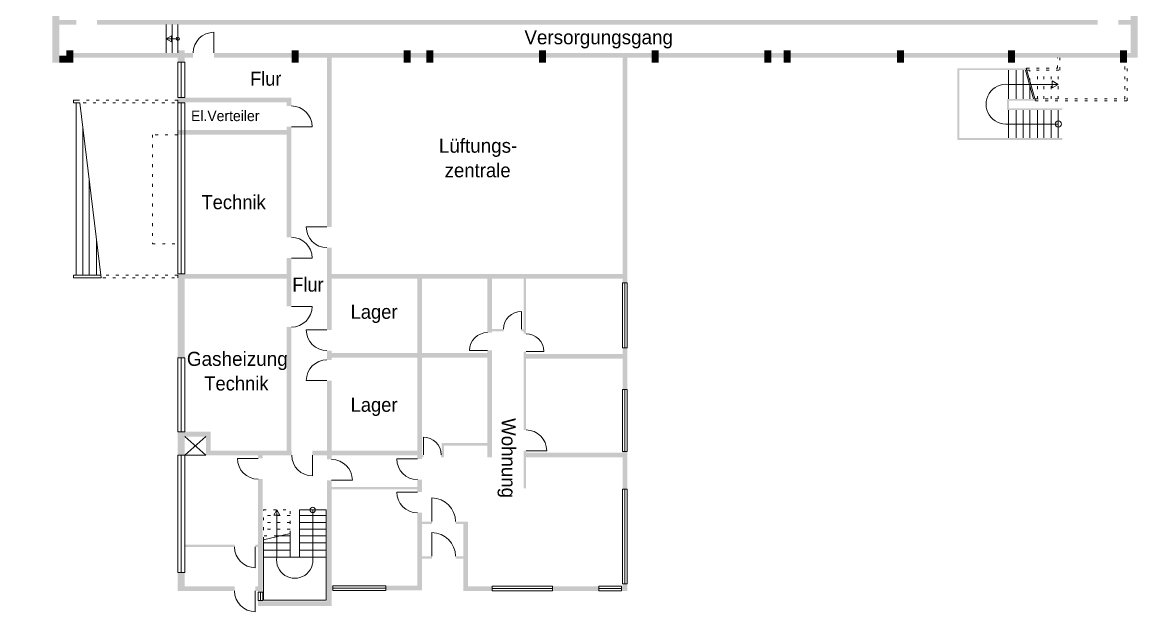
# Model space of a CAD drawing. Header units: inches. Extents: x 45390 to 104510, y 56035 to 129440.
# Drawn here: x 45390 to 93020, y 56035 to 81198 of the extents above; entities that cross this region are included whole.
import ezdxf

# ---------------------------------------------------------------- set-up
doc = ezdxf.new("R2010")
doc.units = ezdxf.units.IN
doc.header["$LTSCALE"] = 300
doc.header["$MEASUREMENT"] = 0
for name, pattern in [('Punktlinie', [1.4, 0.4, -1]), ('Standardmuster', [0]), ('Volllinie', [0])]:
    doc.linetypes.add(name, pattern=pattern)
doc.layers.add('Grundebene', color=7, linetype='Continuous')
doc.styles.add('ARIAL', font='arial.ttf', dxfattribs={"height": 0.2})

# ---------------------------------------------------------------- blocks, each defined once
blk = doc.blocks.new('win-CF')
at = {"layer": 'Grundebene', "color": 18, "linetype": 'Standardmuster', "lineweight": 13, "true_color": 0x000000}
for p, q in [((52330, 62716), (52030, 62716)), ((52030, 57701), (52030, 62716)), ((52180, 57701), (52180, 62716)), ((52330, 57701), (52330, 62716)), ((52030, 57701), (52330, 57701))]:
    blk.add_line(p, q, dxfattribs=at)
blk = doc.blocks.new('win-DA')
at = {"layer": 'Grundebene', "color": 18, "linetype": 'Standardmuster', "lineweight": 13, "true_color": 0x000000}
for p, q in [((52030, 66868), (52330, 66868)), ((52030, 63714), (52030, 66868)), ((52180, 63714), (52180, 66868)), ((52330, 63714), (52330, 66868)), ((52330, 63714), (52030, 63714))]:
    blk.add_line(p, q, dxfattribs=at)
blk = doc.blocks.new('win-E5')
at = {"layer": 'Grundebene', "color": 18, "linetype": 'Standardmuster', "lineweight": 13, "true_color": 0x000000}
for p, q in [((52030, 77761), (52330, 77761)), ((52030, 70459), (52030, 77761)), ((52180, 70459), (52180, 77761)), ((52330, 70459), (52330, 77761)), ((52330, 70459), (52030, 70459))]:
    blk.add_line(p, q, dxfattribs=at)
blk = doc.blocks.new('win-F0')
at = {"layer": 'Grundebene', "color": 18, "linetype": 'Standardmuster', "lineweight": 13, "true_color": 0x000000}
for p, q in [((52030, 79499), (52330, 79499)), ((52030, 77986), (52030, 79499)), ((52180, 77986), (52180, 79499)), ((52330, 77986), (52330, 79499)), ((52330, 77986), (52030, 77986))]:
    blk.add_line(p, q, dxfattribs=at)
blk = doc.blocks.new('win-409')
at = {"layer": 'Grundebene', "color": 18, "linetype": 'Standardmuster', "lineweight": 13, "true_color": 0x000000}
for p, q in [((71223, 61260), (71023, 61260)), ((71023, 57222), (71023, 61260)), ((71123, 57222), (71123, 61260)), ((71223, 57222), (71223, 61260)), ((71023, 57222), (71223, 57222))]:
    blk.add_line(p, q, dxfattribs=at)
blk = doc.blocks.new('win-414')
at = {"layer": 'Grundebene', "color": 18, "linetype": 'Standardmuster', "lineweight": 13, "true_color": 0x000000}
for p, q in [((71223, 65515), (71023, 65515)), ((71023, 62880), (71023, 65515)), ((71123, 62880), (71123, 65515)), ((71223, 62880), (71223, 65515)), ((71023, 62880), (71223, 62880))]:
    blk.add_line(p, q, dxfattribs=at)
blk = doc.blocks.new('win-41F')
at = {"layer": 'Grundebene', "color": 18, "linetype": 'Standardmuster', "lineweight": 13, "true_color": 0x000000}
for p, q in [((71223, 70080), (71023, 70080)), ((71023, 67296), (71023, 70080)), ((71123, 67296), (71123, 70080)), ((71223, 67296), (71223, 70080)), ((71023, 67296), (71223, 67296))]:
    blk.add_line(p, q, dxfattribs=at)
blk = doc.blocks.new('win-44C')
at = {"layer": 'Grundebene', "color": 18, "linetype": 'Standardmuster', "lineweight": 13, "true_color": 0x000000}
for p, q in [((55660, 56867), (55460, 56867)), ((55460, 56867), (55460, 56518)), ((55560, 56867), (55560, 56518)), ((55660, 56867), (55660, 56518)), ((55460, 56518), (55660, 56518))]:
    blk.add_line(p, q, dxfattribs=at)
blk = doc.blocks.new('win-497')
at = {"layer": 'Grundebene', "color": 18, "linetype": 'Standardmuster', "lineweight": 13, "true_color": 0x000000}
for p, q in [((70014, 56920), (70014, 57120)), ((70971, 57120), (70014, 57120)), ((70971, 57020), (70014, 57020)), ((70971, 56920), (70014, 56920)), ((70971, 57120), (70971, 56920))]:
    blk.add_line(p, q, dxfattribs=at)
blk = doc.blocks.new('win-513')
at = {"layer": 'Grundebene', "color": 18, "linetype": 'Standardmuster', "lineweight": 13, "true_color": 0x000000}
for p, q in [((58653, 56940), (58653, 57140)), ((60912, 57140), (58653, 57140)), ((60912, 57040), (58653, 57040)), ((60912, 56940), (58653, 56940)), ((60912, 57140), (60912, 56940))]:
    blk.add_line(p, q, dxfattribs=at)
blk = doc.blocks.new('win-51E')
at = {"layer": 'Grundebene', "color": 18, "linetype": 'Standardmuster', "lineweight": 13, "true_color": 0x000000}
for p, q in [((65455, 56920), (65455, 57120)), ((65455, 57120), (68030, 57120)), ((65455, 57020), (68030, 57020)), ((65455, 56920), (68030, 56920)), ((68030, 57120), (68030, 56920))]:
    blk.add_line(p, q, dxfattribs=at)
blk = doc.blocks.new('door-529')
at = {"layer": 'Grundebene', "color": 18, "linetype": 'Standardmuster', "lineweight": 13, "true_color": 0x000000}
blk.add_line((55338, 56920), (55338, 56035), dxfattribs=at)
blk.add_arc((55338, 56920), 885, 180, 270, dxfattribs=at)
blk = doc.blocks.new('door-531')
at = {"layer": 'Grundebene', "color": 18, "linetype": 'Standardmuster', "lineweight": 13, "true_color": 0x000000}
blk.add_line((55460, 62579), (54575, 62579), dxfattribs=at)
blk.add_arc((55460, 62579), 885, 180, 270, dxfattribs=at)
blk = doc.blocks.new('door-539')
at = {"layer": 'Grundebene', "color": 18, "linetype": 'Standardmuster', "lineweight": 13, "true_color": 0x000000}
blk.add_line((57780, 62716), (57780, 61831), dxfattribs=at)
blk.add_arc((57780, 62716), 885, 180, 270, dxfattribs=at)
blk = doc.blocks.new('door-54A')
at = {"layer": 'Grundebene', "color": 18, "linetype": 'Standardmuster', "lineweight": 13, "true_color": 0x000000}
blk.add_line((58600, 61648), (59485, 61648), dxfattribs=at)
blk.add_arc((58600, 61648), 885, 0, 90, dxfattribs=at)
blk = doc.blocks.new('door-55B')
at = {"layer": 'Grundebene', "color": 18, "linetype": 'Standardmuster', "lineweight": 13, "true_color": 0x000000}
blk.add_line((55338, 58797), (55338, 57912), dxfattribs=at)
blk.add_arc((55338, 58797), 885, 180, 270, dxfattribs=at)
blk = doc.blocks.new('door-563')
at = {"layer": 'Grundebene', "color": 18, "linetype": 'Standardmuster', "lineweight": 13, "true_color": 0x000000}
blk.add_line((62265, 61143), (61380, 61143), dxfattribs=at)
blk.add_arc((62265, 61143), 885, 180, 270, dxfattribs=at)
blk = doc.blocks.new('door-56B')
at = {"layer": 'Grundebene', "color": 18, "linetype": 'Standardmuster', "lineweight": 13, "true_color": 0x000000}
blk.add_line((62265, 62557), (61380, 62557), dxfattribs=at)
blk.add_arc((62265, 62557), 885, 180, 270, dxfattribs=at)
blk = doc.blocks.new('door-573')
at = {"layer": 'Grundebene', "color": 18, "linetype": 'Standardmuster', "lineweight": 13, "true_color": 0x000000}
blk.add_line((62879, 58400), (62879, 59410), dxfattribs=at)
blk.add_arc((62879, 58400), 1010, 0, 90, dxfattribs=at)
blk = doc.blocks.new('door-57B')
at = {"layer": 'Grundebene', "color": 18, "linetype": 'Standardmuster', "lineweight": 13, "true_color": 0x000000}
blk.add_line((62879, 59880), (62879, 60890), dxfattribs=at)
blk.add_arc((62879, 59880), 1010, 0, 90, dxfattribs=at)
blk = doc.blocks.new('door-583')
at = {"layer": 'Grundebene', "color": 18, "linetype": 'Standardmuster', "lineweight": 13, "true_color": 0x000000}
blk.add_line((62515, 62730), (62515, 63490), dxfattribs=at)
blk.add_arc((62515, 62730), 760, 0, 90, dxfattribs=at)
blk = doc.blocks.new('door-58B')
at = {"layer": 'Grundebene', "color": 18, "linetype": 'Standardmuster', "lineweight": 13, "true_color": 0x000000}
blk.add_line((66900, 62908), (67785, 62908), dxfattribs=at)
blk.add_arc((66900, 62908), 885, 0, 90, dxfattribs=at)
blk = doc.blocks.new('door-593')
at = {"layer": 'Grundebene', "color": 18, "linetype": 'Standardmuster', "lineweight": 13, "true_color": 0x000000}
blk.add_line((58400, 65902), (57515, 65902), dxfattribs=at)
blk.add_arc((58400, 65902), 885, 90, 180, dxfattribs=at)
blk = doc.blocks.new('door-59B')
at = {"layer": 'Grundebene', "color": 18, "linetype": 'Standardmuster', "lineweight": 13, "true_color": 0x000000}
blk.add_line((58400, 68067), (57515, 68067), dxfattribs=at)
blk.add_arc((58400, 68067), 885, 180, 270, dxfattribs=at)
blk = doc.blocks.new('door-5A3')
at = {"layer": 'Grundebene', "color": 18, "linetype": 'Standardmuster', "lineweight": 13, "true_color": 0x000000}
blk.add_line((56880, 69070), (57765, 69070), dxfattribs=at)
blk.add_arc((56880, 69070), 885, 270, 0, dxfattribs=at)
blk = doc.blocks.new('door-5AB')
at = {"layer": 'Grundebene', "color": 18, "linetype": 'Standardmuster', "lineweight": 13, "true_color": 0x000000}
blk.add_line((65250, 67190), (64490, 67190), dxfattribs=at)
blk.add_arc((65250, 67190), 760, 90, 180, dxfattribs=at)
blk = doc.blocks.new('door-5B3')
at = {"layer": 'Grundebene', "color": 18, "linetype": 'Standardmuster', "lineweight": 13, "true_color": 0x000000}
blk.add_line((66900, 67141), (67660, 67141), dxfattribs=at)
blk.add_arc((66900, 67141), 760, 0, 90, dxfattribs=at)
blk = doc.blocks.new('door-5BB')
at = {"layer": 'Grundebene', "color": 18, "linetype": 'Standardmuster', "lineweight": 13, "true_color": 0x000000}
blk.add_line((58400, 72463), (57515, 72463), dxfattribs=at)
blk.add_arc((58400, 72463), 885, 180, 270, dxfattribs=at)
blk = doc.blocks.new('door-5C3')
at = {"layer": 'Grundebene', "color": 18, "linetype": 'Standardmuster', "lineweight": 13, "true_color": 0x000000}
blk.add_line((53570, 79888), (53570, 80773), dxfattribs=at)
blk.add_arc((53570, 79888), 885, 90, 180, dxfattribs=at)
blk = doc.blocks.new('door-5DD')
at = {"layer": 'Grundebene', "color": 18, "linetype": 'Standardmuster', "lineweight": 13, "true_color": 0x000000}
blk.add_line((56880, 76742), (57765, 76742), dxfattribs=at)
blk.add_arc((56880, 76742), 885, 0, 90, dxfattribs=at)
blk = doc.blocks.new('door-5E5')
at = {"layer": 'Grundebene', "color": 18, "linetype": 'Standardmuster', "lineweight": 13, "true_color": 0x000000}
blk.add_line((66700, 68098), (66700, 68858), dxfattribs=at)
blk.add_arc((66700, 68098), 760, 90, 180, dxfattribs=at)

msp = doc.modelspace()

# ---------------------------------------------------------------- hatches: boundary and pattern name
at = {"layer": 'Grundebene', "true_color": 0x000000, "transparency": 33554687}
for points in [[(48400, 127480), (48400, 124610), (45690, 124610), (45690, 122520), (46970, 122520), (46970, 79480), (46670, 79480), (46670, 122220), (45390, 122220), (45390, 124910), (48100, 124910), (48100, 127480)], [(46970, 79780), (47270, 79780), (47270, 79480), (46970, 79480)], [(47270, 79480), (47270, 80000), (47570, 80000), (47570, 79480)], [(56890, 79480), (56890, 80000), (57190, 80000), (57190, 79480)], [(61680, 79480), (61680, 80000), (61980, 80000), (61980, 79480)], [(62640, 79480), (62640, 80000), (62940, 80000), (62940, 79480)], [(67450, 79480), (67450, 80000), (67750, 80000), (67750, 79480)], [(72270, 79480), (72270, 80000), (72570, 80000), (72570, 79480)], [(77070, 79480), (77070, 80000), (77370, 80000), (77370, 79480)], [(77900, 79480), (77900, 80000), (78200, 80000), (78200, 79480)], [(82740, 79480), (82740, 80000), (83040, 80000), (83040, 79480)], [(87480, 79480), (87480, 80000), (87780, 80000), (87780, 79480)], [(92270, 79480), (92270, 80000), (92570, 80000), (92570, 79480)], [(85320, 79240), (88278, 79240), (88278, 79160), (85400, 79160), (85400, 76260), (89800, 76260), (89800, 76180), (85320, 76180)], [(52330, 77986), (56880, 77986), (56880, 77786), (52330, 77786)], [(88656, 77930), (88656, 77850), (87520, 77850), (87520, 77530), (89800, 77530), (89800, 77450), (87440, 77450), (87440, 77930)], [(52030, 76598), (56880, 76598), (56880, 76398), (52030, 76398)], [(58400, 70259), (58400, 70459), (71023, 70459), (71023, 70259)], [(62265, 66881), (58600, 66881), (58600, 67081), (62265, 67081)], [(62465, 67081), (65450, 67081), (65450, 62630), (65250, 62630), (65250, 66881), (62465, 66881)], [(71023, 66837), (66900, 66837), (66900, 67037), (71023, 67037)], [(71023, 62630), (66900, 62630), (66900, 62830), (71023, 62830)], [(58600, 61354), (62265, 61354), (62265, 61254), (58600, 61254)]]:
    msp.add_hatch(color=18, dxfattribs=at).paths.add_polyline_path(points, flags=0)
h = msp.add_hatch(color=18, dxfattribs=at)
h.paths.add_polyline_path([(92720, 110040), (92590, 110040), (92590, 110340), (93020, 110340), (93020, 89623), (92720, 89623)], flags=0)
h.paths.add_polyline_path([(93020, 79888), (93020, 87393), (92720, 87393), (92720, 79888)], flags=0)
h = msp.add_hatch(color=18, dxfattribs=at)
h.paths.add_polyline_path([(91304, 81298), (48579, 81298), (48579, 81098), (91304, 81098)], flags=0)
h.paths.add_polyline_path([(92720, 81298), (92189, 81298), (92189, 81098), (92720, 81098)], flags=0)
h.paths.add_polyline_path([(47694, 81298), (47694, 81098), (46970, 81098), (46970, 81298)], flags=0)
h = msp.add_hatch(color=18, dxfattribs=at)
h.paths.add_polyline_path([(53570, 79888), (53570, 79688), (93020, 79688), (93020, 79888)], flags=0)
h.paths.add_polyline_path([(47570, 79888), (52685, 79888), (52685, 79688), (47570, 79688)], flags=0)
h = msp.add_hatch(color=18, dxfattribs=at)
h.paths.add_polyline_path([(52330, 62716), (52330, 63714), (52030, 63714), (52030, 62716)], flags=0)
h.paths.add_polyline_path([(52330, 79499), (52030, 79499), (52030, 80000), (52330, 80000)], flags=0)
h.paths.add_polyline_path([(52030, 77986), (52330, 77986), (52330, 77761), (52030, 77761)], flags=0)
h.paths.add_polyline_path([(52330, 66868), (52330, 70459), (52030, 70459), (52030, 66868)], flags=0)
h.paths.add_polyline_path([(52030, 56920), (52330, 56920), (52330, 57701), (52030, 57701)], flags=0)
h = msp.add_hatch(color=18, dxfattribs=at)
h.paths.add_polyline_path([(58400, 66787), (58600, 66787), (58600, 67182), (58400, 67182)], flags=0)
h.paths.add_polyline_path([(58400, 68067), (58400, 71578), (58600, 71578), (58600, 68067)], flags=0)
h.paths.add_polyline_path([(58600, 79688), (58400, 79688), (58400, 72463), (58600, 72463)], flags=0)
h.paths.add_polyline_path([(58400, 65902), (58400, 62916), (58600, 62916), (58600, 65902)], flags=0)
h = msp.add_hatch(color=18, dxfattribs=at)
h.paths.add_polyline_path([(71023, 56920), (71223, 56920), (71223, 57222), (71023, 57222)], flags=0)
h.paths.add_polyline_path([(71023, 70080), (71223, 70080), (71223, 79688), (71023, 79688)], flags=0)
h.paths.add_polyline_path([(71223, 67296), (71023, 67296), (71023, 65515), (71223, 65515)], flags=0)
h.paths.add_polyline_path([(71023, 61260), (71023, 62880), (71223, 62880), (71223, 61260)], flags=0)
h = msp.add_hatch(color=18, dxfattribs=at)
h.paths.add_polyline_path([(56680, 76742), (56680, 72020), (56880, 72020), (56880, 76742)], flags=0)
h.paths.add_polyline_path([(56880, 77786), (56880, 77627), (56680, 77627), (56680, 77786)], flags=0)
h.paths.add_polyline_path([(56880, 71135), (56680, 71135), (56680, 70259), (56880, 70259)], flags=0)
h = msp.add_hatch(color=18, dxfattribs=at)
h.paths.add_polyline_path([(53430, 63714), (53430, 62916), (56680, 62916), (56680, 68185), (56880, 68185), (56880, 62716), (53230, 62716), (53230, 63514), (52330, 63514), (52330, 63714)], flags=0)
h.paths.add_polyline_path([(56680, 70259), (56680, 69070), (56880, 69070), (56880, 70459), (52330, 70459), (52330, 70259)], flags=0)
h = msp.add_hatch(color=18, dxfattribs=at)
h.paths.add_polyline_path([(62265, 70259), (62465, 70259), (62465, 62716), (57780, 62716), (57780, 62916), (62265, 62916)], flags=0)
h.paths.add_polyline_path([(56880, 62716), (56895, 62716), (56895, 62916), (56880, 62916)], flags=0)
h = msp.add_hatch(color=18, dxfattribs=at)
h.paths.add_polyline_path([(65250, 67950), (65450, 67950), (65450, 70259), (65250, 70259)], flags=0)
h.paths.add_polyline_path([(65450, 67081), (65450, 67190), (65250, 67190), (65250, 67081)], flags=0)
h = msp.add_hatch(color=18, dxfattribs=at)
h.paths.add_polyline_path([(66800, 68098), (66800, 70259), (66900, 70259), (66900, 67998), (66700, 67998), (66700, 68098)], flags=0)
h.paths.add_polyline_path([(65450, 68098), (65940, 68098), (65940, 67998), (65450, 67998)], flags=0)
h = msp.add_hatch(color=18, dxfattribs=at)
h.paths.add_polyline_path([(66800, 62908), (66800, 61300), (66900, 61300), (66900, 62908)], flags=0)
h.paths.add_polyline_path([(66900, 67998), (66900, 67901), (66800, 67901), (66800, 67998)], flags=0)
h.paths.add_polyline_path([(66800, 63793), (66900, 63793), (66900, 67141), (66800, 67141)], flags=0)
h = msp.add_hatch(color=18, dxfattribs=at)
h.paths.add_polyline_path([(63300, 62730), (63300, 63230), (65250, 63230), (65250, 63130), (63400, 63130), (63400, 62630), (63275, 62630), (63275, 62730)], flags=0)
h.paths.add_polyline_path([(62465, 62630), (62515, 62630), (62515, 62730), (62465, 62730)], flags=0)
h = msp.add_hatch(color=18, dxfattribs=at)
h.paths.add_polyline_path([(55460, 62579), (55660, 62579), (55660, 62716), (55460, 62716)], flags=0)
h.paths.add_polyline_path([(55460, 57120), (55460, 61694), (55660, 61694), (55660, 57120)], flags=0)
h = msp.add_hatch(color=18, dxfattribs=at)
h.paths.add_polyline_path([(58400, 61648), (58400, 61600), (58600, 61600), (58600, 61648)], flags=0)
h.paths.add_polyline_path([(58600, 62716), (58600, 62533), (58400, 62533), (58400, 62716)], flags=0)
h = msp.add_hatch(color=18, dxfattribs=at)
h.paths.add_polyline_path([(62265, 62557), (62465, 62557), (62465, 62716), (62265, 62716)], flags=0)
h.paths.add_polyline_path([(62265, 61143), (62265, 61672), (62465, 61672), (62465, 61143)], flags=0)
h.paths.add_polyline_path([(62265, 60258), (62465, 60258), (62465, 56940), (60912, 56940), (60912, 57140), (62265, 57140)], flags=0)
h.paths.add_polyline_path([(58653, 56940), (58600, 56940), (58600, 57140), (58653, 57140)], flags=0)
h = msp.add_hatch(color=18, dxfattribs=at)
h.paths.add_polyline_path([(54453, 56920), (52330, 56920), (52330, 57120), (54453, 57120)], flags=0)
h.paths.add_polyline_path([(55660, 57120), (55338, 57120), (55338, 56920), (55460, 56920), (55460, 56867), (55660, 56867)], flags=0)
h.paths.add_polyline_path([(55660, 56518), (55460, 56518), (55460, 56280), (58600, 56280), (58600, 61600), (58400, 61600), (58400, 56480), (55660, 56480)], flags=0)
h = msp.add_hatch(color=18, dxfattribs=at)
h.paths.add_polyline_path([(62879, 59780), (62879, 59880), (62465, 59880), (62465, 59780)], flags=0)
h.paths.add_polyline_path([(64220, 59880), (63889, 59880), (63889, 59780), (64220, 59780)], flags=0)
h = msp.add_hatch(color=18, dxfattribs=at)
h.paths.add_polyline_path([(64220, 59880), (64420, 59880), (64420, 57120), (65455, 57120), (65455, 56920), (64220, 56920)], flags=0)
h.paths.add_polyline_path([(70014, 56920), (68030, 56920), (68030, 57120), (70014, 57120)], flags=0)
h.paths.add_polyline_path([(70971, 56920), (70971, 57120), (71023, 57120), (71023, 56920)], flags=0)
h = msp.add_hatch(color=18, dxfattribs=at)
h.paths.add_polyline_path([(55338, 58897), (55338, 58797), (55460, 58797), (55460, 58897)], flags=0)
h.paths.add_polyline_path([(52330, 58797), (54453, 58797), (54453, 58897), (52330, 58897)], flags=0)
h = msp.add_hatch(color=18, dxfattribs=at)
h.paths.add_polyline_path([(62879, 58300), (62879, 58400), (62465, 58400), (62465, 58300)], flags=0)
h.paths.add_polyline_path([(64220, 58400), (63889, 58400), (63889, 58300), (64220, 58300)], flags=0)

# ---------------------------------------------------------------- linework, layer by layer
at = {"layer": 'Grundebene', "color": 18, "linetype": 'Volllinie', "lineweight": 9, "true_color": 0x000000}
for p, q in [((51538, 79888), (51538, 81098)), ((51784, 79888), (51784, 81098)), ((52030, 79888), (52030, 81098)), ((51759, 80621), (51538, 80493)), ((51759, 80365), (51759, 80621)), ((52030, 80493), (51538, 80493)), ((51538, 80493), (51759, 80365))]:
    msp.add_line(p, q, dxfattribs=at)
at = {"layer": 'Grundebene', "color": 18, "linetype": 'Punktlinie', "lineweight": 13, "true_color": 0x000000}
for p, q in [((89600, 79240), (89600, 79688)), ((89700, 79160), (89700, 79688)), ((88278, 79240), (89600, 79240)), ((88278, 79160), (89700, 79160)), ((88416, 78682), (88408, 79160)), ((88742, 77930), (88742, 79160)), ((89017, 77930), (89017, 79160)), ((89325, 77930), (89325, 79160)), ((89631, 77930), (89631, 79160)), ((92470, 77930), (92470, 79480)), ((92570, 77850), (92570, 79480)), ((52030, 77874), (47570, 77874)), ((47570, 77761), (52030, 77761)), ((88656, 77930), (92470, 77930)), ((88656, 77850), (92570, 77850)), ((52030, 76398), (50950, 76398)), ((50950, 76398), (50950, 71740)), ((50950, 71740), (52030, 71740)), ((52030, 70402), (47570, 70402)), ((47570, 70290), (52030, 70290)), ((55690, 60380), (56827, 60380)), ((55690, 59098), (55690, 60380)), ((56827, 60145), (55690, 60145)), ((56827, 59370), (56827, 60380)), ((56827, 59849), (55690, 59849)), ((56827, 59554), (55690, 59554)), ((56258, 59269), (55690, 59269))]:
    msp.add_line(p, q, dxfattribs=at)
at = {"layer": 'Grundebene', "color": 18, "linetype": 'Volllinie', "lineweight": 13, "true_color": 0x000000}
for p, q in [((87508, 77930), (87508, 79160)), ((87830, 77930), (87830, 79160)), ((88134, 77930), (88134, 79160)), ((88227, 79160), (88570, 77930)), ((88255, 79240), (88656, 77850)), ((88408, 79157), (88408, 79160)), ((89631, 78545), (89369, 78696)), ((89369, 78696), (89369, 78394)), ((87508, 78545), (89631, 78545)), ((88408, 77930), (88408, 78510)), ((89369, 78394), (89631, 78545)), ((47570, 77874), (47570, 77761)), ((47570, 77874), (47822, 77874)), ((47570, 77761), (47841, 77761)), ((47684, 70402), (47684, 77761)), ((47841, 77761), (48760, 70290)), ((52030, 77761), (52030, 77874)), ((87508, 76260), (87508, 77450)), ((87830, 76260), (87830, 77450)), ((88134, 76260), (88134, 77450)), ((88408, 76260), (88408, 77450)), ((88742, 76260), (88742, 77450)), ((89017, 76260), (89017, 77450)), ((89325, 76260), (89325, 77450)), ((89631, 76260), (89631, 77450)), ((47971, 70402), (47971, 76701)), ((89631, 76855), (87508, 76855)), ((48251, 70402), (48251, 74429)), ((48557, 70402), (48557, 71939)), ((47570, 70402), (47570, 70290)), ((48746, 70402), (47570, 70402)), ((47570, 70290), (48760, 70290)), ((52030, 70290), (52030, 70402)), ((52330, 62716), (53230, 63514)), ((52330, 63514), (53230, 62716)), ((53230, 62716), (52330, 62716)), ((56258, 60380), (56128, 60155)), ((56128, 60155), (56388, 60155)), ((56258, 60380), (56258, 58360)), ((56388, 60155), (56258, 60380)), ((57223, 60380), (58360, 60380)), ((57223, 58360), (57223, 60380)), ((58360, 60145), (57223, 60145)), ((57792, 60380), (57792, 58360)), ((58360, 60380), (58360, 58360)), ((58360, 59849), (57223, 59849)), ((58360, 59554), (57223, 59554)), ((55690, 59098), (56827, 59370)), ((55690, 58360), (55690, 59098)), ((56827, 59269), (56258, 59269)), ((56827, 59370), (56827, 58360)), ((58360, 59269), (57223, 59269)), ((56827, 58968), (55690, 58968)), ((56827, 58656), (55690, 58656)), ((58360, 58968), (57223, 58968)), ((58360, 58656), (57223, 58656)), ((56827, 58360), (55690, 58360)), ((55690, 58360), (58360, 58360)), ((55690, 56520), (55690, 58360)), ((58360, 58360), (57223, 58360)), ((58360, 58360), (58360, 56520)), ((58360, 56520), (55690, 56520))]:
    msp.add_line(p, q, dxfattribs=at)
at = {"layer": 'Grundebene', "color": 18, "linetype": 'Standardmuster', "lineweight": 13, "true_color": 0x000000}
msp.add_line((56880, 71135), (57765, 71135), dxfattribs=at)
at = {"layer": 'Grundebene', "color": 18, "linetype": 'Volllinie', "lineweight": 9, "true_color": 0x000000}
msp.add_circle((52030, 80493), 70.3, dxfattribs=at)
at = {"layer": 'Grundebene', "color": 18, "linetype": 'Volllinie', "lineweight": 13, "true_color": 0x000000}
for centre, radius in [((89631, 76855), 130), ((57792, 60380), 113)]:
    msp.add_circle(centre, radius, dxfattribs=at)
for centre, radius, start, end in [((87397, 77700), 852, 82.5329, 277.4671), ((57025, 58237), 777, 170.8536, 9.1464)]:
    msp.add_arc(centre, radius, start, end, dxfattribs=at)
at = {"layer": 'Grundebene', "color": 18, "linetype": 'Standardmuster', "lineweight": 13, "true_color": 0x000000}
msp.add_arc((56880, 71135), 885, 0, 90, dxfattribs=at)

# ---------------------------------------------------------------- block references
at = {"layer": 'Grundebene'}
for name in ['door-5C3', 'win-F0', 'win-E5', 'door-5DD', 'door-5BB', 'win-41F', 'door-5A3', 'door-5E5', 'door-59B', 'door-5AB', 'door-5B3', 'win-DA', 'door-593', 'win-414', 'door-583', 'door-58B', 'win-CF', 'door-531', 'door-539', 'door-54A', 'door-56B', 'door-563', 'win-409', 'door-57B', 'door-573', 'door-55B', 'door-529', 'win-44C', 'win-513', 'win-51E', 'win-497']:
    msp.add_blockref(name, (0, 0), dxfattribs=at)

# ---------------------------------------------------------------- texts
at = {"layer": 'Grundebene', "color": 18, "lineweight": 18, "true_color": 0x000000, "style": 'ARIAL'}
for s, height, width, p in [('Versorgungsgang', 600, 0.958715, (66831, 80260)), ('Flur', 600, 0.923356, (55121, 78492)), ('El.Verteiler', 450, 0.949812, (52595, 76980)), ('Lüftungs-', 600, 0.958219, (63180, 75630)), ('zentrale', 600, 0.944521, (63428, 74580)), ('Technik', 600, 0.935736, (53040, 73220)), ('Flur', 600, 0.923356, (56921, 69700)), ('Lager', 600, 0.934127, (59410, 68540)), ('Gasheizung', 600, 0.963342, (52417, 66530)), ('Technik', 600, 0.935018, (53161, 65480)), ('Lager', 600, 0.934127, (59410, 64570))]:
    msp.add_text(s, height=height, dxfattribs=dict(at, width=width)).set_placement(p)
at = {"layer": 'Grundebene', "color": 18, "lineweight": 18, "true_color": 0x000000, "style": 'ARIAL', "width": 0.951049}
msp.add_text('Wohnung', height=600, rotation=270, dxfattribs=at).set_placement((65860, 64299))

doc.saveas('drawing.dxf')
